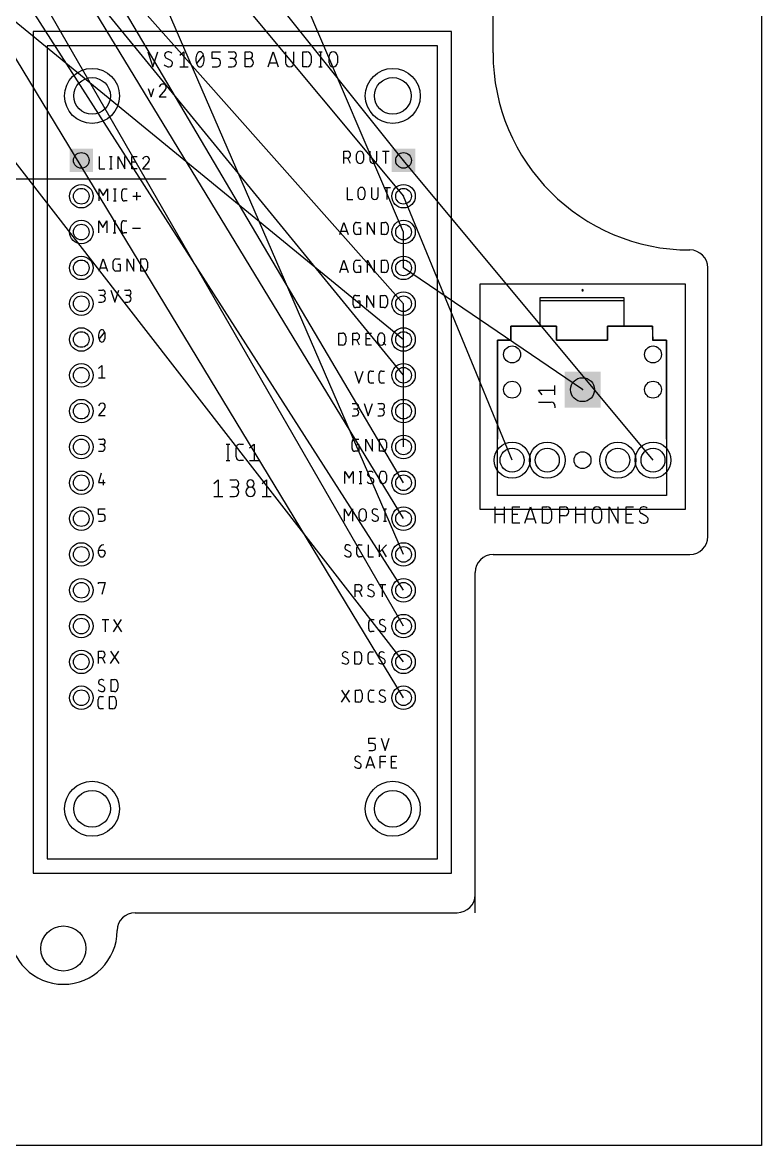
# Model space of a CAD drawing. Extents: x -53 to 76, y -69 to 67.
# Drawn here: x 23.8 to 76.2, y -68.6 to 11 of the extents above; entities that cross this region are included whole.
import ezdxf

# ---------------------------------------------------------------- set-up
doc = ezdxf.new("R2010")
doc.units = 0
for name, color, linetype in [('1', 12, 'CONTINUOUS'), ('105', 193, 'CONTINUOUS'), ('16', 132, 'CONTINUOUS'), ('17', 122, 'CONTINUOUS'), ('19', 53, 'CONTINUOUS'), ('20', 31, 'CONTINUOUS'), ('21', 251, 'CONTINUOUS'), ('23', 53, 'CONTINUOUS'), ('25', 251, 'CONTINUOUS'), ('27', 251, 'CONTINUOUS'), ('44', 251, 'CONTINUOUS'), ('51', 251, 'CONTINUOUS')]:
    doc.layers.add(name, color=color, linetype=linetype)

# ---------------------------------------------------------------- blocks, each defined once
blk = doc.blocks.new('SQUAREP')
blk.add_solid([(-0.5, -0.5), (0.5, -0.5), (-0.5, 0.5), (0.5, 0.5)])
blk = doc.blocks.new('ROUNDP')
blk.add_circle((0, 0), 0.5)

msp = doc.modelspace()

# ---------------------------------------------------------------- linework, layer by layer
at = {"layer": '1'}
for p, q in [((76.2, 67.31), (76.2, -68.58)), ((76.2, -68.58), (-53.34, -68.58))]:
    msp.add_line(p, q, dxfattribs=at)
at = {"layer": '105'}
msp.add_line((0, 0), (33.9556, -0.0431), dxfattribs=at)
at = {"layer": '16'}
for p, q in [((76.2, 67.31), (76.2, -68.58)), ((76.2, -68.58), (-53.34, -68.58))]:
    msp.add_line(p, q, dxfattribs=at)
at = {"layer": '19'}
for p, q in [((50.8, -26.67), (17.78, 49.53)), ((-5.08, 34.29), (50.8, -11.43)), ((50.8, -34.29), (-2.54, 34.29)), ((50.8, -36.83), (7.62, 34.29)), ((50.8, -29.21), (10.16, 34.29)), ((50.8, -31.75), (12.7, 34.29)), ((50.8, -24.13), (15.24, 34.29)), ((50.8, -21.59), (17.78, 34.29)), ((50.8, -13.97), (27.94, 13.97)), ((50.8, -8.89), (30.48, 13.97)), ((38.1, 13.97), (50.8, -1.27)), ((50.8, 1.27), (40.64, 13.97)), ((50.8, -3.81), (43.18, 13.97)), ((68.5, -19.986), (50.8, 1.27)), ((58.5, -19.986), (50.8, -1.27)), ((50.8, -6.35), (50.8, -3.81)), ((63.5, -14.986), (50.8, -6.35)), ((50.8, -19.05), (50.8, -8.89))]:
    msp.add_line(p, q, dxfattribs=at)
at = {"layer": '20'}
for p, q in [((57.15, 8.89), (57.15, 38.1)), ((72.39, -25.4), (72.39, -6.35)), ((57.15, -26.67), (71.12, -26.67)), ((55.88, -50.8), (55.88, -27.94)), ((55.88, -52.07), (55.88, -50.8)), ((31.75, -52.07), (54.61, -52.07))]:
    msp.add_line(p, q, dxfattribs=at)
for centre, radius in [((58.5, -12.486), 0.6), ((68.5, -12.486), 0.6), ((58.5, -14.986), 0.6), ((68.5, -14.986), 0.6), ((63.5, -19.986), 0.6), ((26.67, -54.61), 1.6)]:
    msp.add_circle(centre, radius, dxfattribs=at)
for centre, radius, start, end in [((71.12, 8.89), 13.97, 180, 270), ((71.12, -6.35), 1.27, 0, 90), ((71.12, -25.4), 1.27, 270, 0), ((57.15, -27.94), 1.27, 90, 180), ((54.61, -50.8), 1.27, 270, 0), ((31.75, -53.34), 1.27, 90, 180), ((26.67, -53.34), 3.81, 180, 270), ((26.67, -53.34), 3.81, 270, 0)]:
    msp.add_arc(centre, radius, start, end, dxfattribs=at)
at = {"layer": '21'}
for p, q in [((53.213, 9.398), (25.527, 9.398)), ((25.527, 9.398), (25.527, -48.26)), ((32.658, 8.9678), (33.0136, 7.901)), ((33.0136, 7.901), (33.3692, 8.9678)), ((34.9271, 8.7307), (35.2234, 8.9678)), ((35.2234, 8.9678), (35.2234, 7.901)), ((37.2131, 8.4937), (37.2131, 8.9678)), ((37.2131, 8.9678), (37.8057, 8.9678)), ((38.3561, 8.9678), (38.7117, 8.9678)), ((39.5626, 7.901), (39.5626, 8.9678)), ((39.5626, 8.9678), (39.8589, 8.9678)), ((41.1924, 7.901), (41.548, 8.9678)), ((41.548, 8.9678), (41.9036, 7.901)), ((42.4327, 8.9678), (42.4327, 8.1973)), ((43.0254, 8.1973), (43.0254, 8.9678)), ((43.6519, 7.901), (43.6519, 8.9678)), ((43.6519, 8.9678), (43.9483, 8.9678)), ((44.7822, 8.9678), (45.0193, 8.9678)), ((44.9008, 8.9678), (44.9008, 7.901)), ((53.213, -48.26), (53.213, 9.398)), ((34.2963, 8.3455), (33.9703, 8.5233)), ((36.1293, 8.1381), (36.6035, 8.7307)), ((37.5687, 8.4937), (37.2131, 8.4937)), ((37.8057, 8.1381), (37.8057, 8.2566)), ((38.7117, 8.4937), (38.4746, 8.4937)), ((39.5626, 8.4937), (39.8589, 8.4937)), ((41.8147, 8.1677), (41.2813, 8.1677)), ((44.2446, 8.6715), (44.2446, 8.1973)), ((45.5188, 8.1973), (45.5188, 8.6715)), ((46.1115, 8.6715), (46.1115, 8.1973)), ((34.9271, 7.901), (35.5197, 7.901)), ((37.2131, 7.901), (37.5687, 7.901)), ((38.3561, 7.901), (38.6524, 7.901)), ((39.8589, 7.901), (39.5626, 7.901)), ((43.9483, 7.901), (43.6519, 7.901)), ((44.7822, 7.901), (45.0193, 7.901)), ((32.6898, 6.3754), (32.893, 5.7658)), ((32.893, 5.7658), (33.0962, 6.3754)), ((33.8938, 6.2738), (33.462, 5.7658)), ((33.462, 5.7658), (33.97, 5.7658)), ((46.5663, 1.0522), (46.5663, 1.9158)), ((46.5663, 1.9158), (46.8062, 1.9158)), ((47.4722, 1.2921), (47.4722, 1.6759)), ((47.952, 1.6759), (47.952, 1.2921)), ((48.4171, 1.9158), (48.4171, 1.2921)), ((48.8969, 1.2921), (48.8969, 1.9158)), ((49.301, 1.9158), (49.7808, 1.9158)), ((49.5409, 1.0522), (49.5409, 1.9158)), ((29.2132, 1.5418), (29.2132, 0.6782)), ((29.9337, 1.5418), (30.1256, 1.5418)), ((30.0296, 1.5418), (30.0296, 0.6782)), ((30.5517, 0.6782), (30.5517, 1.5418)), ((30.5517, 1.5418), (31.0315, 0.6782)), ((31.0315, 0.6782), (31.0315, 1.5418)), ((31.5297, 0.6782), (31.5297, 1.5418)), ((31.5297, 1.5418), (31.9135, 1.5418)), ((31.5297, 1.158), (31.8175, 1.158)), ((32.6969, 1.158), (32.2891, 0.6782)), ((46.8062, 1.436), (46.5663, 1.436)), ((47.0461, 1.0522), (46.8542, 1.436)), ((29.2132, 0.6782), (29.597, 0.6782)), ((29.9337, 0.6782), (30.1256, 0.6782)), ((31.9135, 0.6782), (31.5297, 0.6782)), ((32.2891, 0.6782), (32.7688, 0.6782)), ((29.2132, -1.6078), (29.2132, -0.7442)), ((29.2132, -0.7442), (29.5011, -1.224)), ((29.5011, -1.224), (29.7889, -0.7442)), ((29.7889, -0.7442), (29.7889, -1.6078)), ((30.2281, -0.7442), (30.42, -0.7442)), ((30.324, -0.7442), (30.324, -1.6078)), ((31.0037, -0.7442), (31.1957, -0.7442)), ((46.8128, -0.6442), (46.8128, -1.5078)), ((48.5171, -0.6442), (48.5171, -1.2679)), ((48.9969, -1.2679), (48.9969, -0.6442)), ((49.401, -0.6442), (49.8808, -0.6442)), ((49.6409, -1.5078), (49.6409, -0.6442)), ((30.8118, -1.4159), (30.8118, -0.9361)), ((31.5906, -1.272), (32.1664, -1.272)), ((31.8785, -1.5598), (31.8785, -0.9841)), ((46.8128, -1.5078), (47.1967, -1.5078)), ((47.5722, -1.2679), (47.5722, -0.8841)), ((48.052, -0.8841), (48.052, -1.2679)), ((30.2281, -1.6078), (30.42, -1.6078)), ((31.1957, -1.6078), (31.0037, -1.6078)), ((29.1862, -3.8748), (29.1862, -3.0112)), ((29.1862, -3.0112), (29.4741, -3.491)), ((29.4741, -3.491), (29.7619, -3.0112)), ((29.7619, -3.0112), (29.7619, -3.8748)), ((30.2011, -3.0112), (30.393, -3.0112)), ((30.297, -3.0112), (30.297, -3.8748)), ((30.9767, -3.0112), (31.1687, -3.0112)), ((46.2845, -3.9878), (46.5723, -3.1242)), ((46.5723, -3.1242), (46.8602, -3.9878)), ((47.4692, -3.1242), (47.7571, -3.1242)), ((48.2527, -3.9878), (48.2527, -3.1242)), ((48.2527, -3.1242), (48.7324, -3.9878)), ((48.7324, -3.9878), (48.7324, -3.1242)), ((49.228, -3.9878), (49.228, -3.1242)), ((49.228, -3.1242), (49.4679, -3.1242)), ((30.2011, -3.8748), (30.393, -3.8748)), ((30.7848, -3.6829), (30.7848, -3.2031)), ((31.1687, -3.8748), (30.9767, -3.8748)), ((31.5636, -3.539), (32.1394, -3.539)), ((46.7882, -3.7719), (46.3564, -3.7719)), ((47.2773, -3.7959), (47.2773, -3.3161)), ((47.6132, -3.508), (47.7571, -3.508)), ((47.7571, -3.508), (47.7571, -3.9878)), ((49.7078, -3.3641), (49.7078, -3.7479)), ((47.7571, -3.9878), (47.4692, -3.9878)), ((49.4679, -3.9878), (49.228, -3.9878)), ((29.2132, -6.5798), (29.5011, -5.7162)), ((29.717, -6.3639), (29.2852, -6.3639)), ((29.5011, -5.7162), (29.7889, -6.5798)), ((30.2061, -6.3879), (30.2061, -5.9081)), ((30.398, -5.7162), (30.6858, -5.7162)), ((30.5419, -6.1), (30.6858, -6.1)), ((30.6858, -6.1), (30.6858, -6.5798)), ((31.1814, -6.5798), (31.1814, -5.7162)), ((31.1814, -5.7162), (31.6612, -6.5798)), ((31.6612, -6.5798), (31.6612, -5.7162)), ((32.1568, -6.5798), (32.1568, -5.7162)), ((32.1568, -5.7162), (32.3967, -5.7162)), ((32.6365, -5.9561), (32.6365, -6.3399)), ((46.2845, -6.6802), (46.5723, -5.8166)), ((46.5723, -5.8166), (46.8602, -6.6802)), ((47.2773, -6.4883), (47.2773, -6.0085)), ((47.4692, -5.8166), (47.7571, -5.8166)), ((47.6132, -6.2004), (47.7571, -6.2004)), ((47.7571, -6.2004), (47.7571, -6.6802)), ((48.2527, -6.6802), (48.2527, -5.8166)), ((48.2527, -5.8166), (48.7324, -6.6802)), ((48.7324, -6.6802), (48.7324, -5.8166)), ((49.228, -6.6802), (49.228, -5.8166)), ((49.228, -5.8166), (49.4679, -5.8166)), ((49.7078, -6.0565), (49.7078, -6.4403)), ((30.6858, -6.5798), (30.398, -6.5798)), ((32.3967, -6.5798), (32.1568, -6.5798)), ((46.7882, -6.4643), (46.3564, -6.4643)), ((47.7571, -6.6802), (47.4692, -6.6802)), ((49.4679, -6.6802), (49.228, -6.6802)), ((29.1659, -7.9221), (29.4538, -7.9221)), ((30.0324, -7.9221), (30.3202, -8.7857)), ((30.3202, -8.7857), (30.6081, -7.9221)), ((30.9947, -7.9221), (31.2826, -7.9221)), ((63.5, -7.886), (63.5, -7.886)), ((29.4538, -8.3059), (29.2619, -8.3059)), ((31.2826, -8.3059), (31.0907, -8.3059)), ((47.2265, -8.9775), (47.2265, -8.4977)), ((47.4184, -8.3058), (47.7063, -8.3058)), ((47.5624, -8.6896), (47.7063, -8.6896)), ((47.7063, -8.6896), (47.7063, -9.1694)), ((48.2019, -9.1694), (48.2019, -8.3058)), ((48.2019, -8.3058), (48.6816, -9.1694)), ((48.6816, -9.1694), (48.6816, -8.3058)), ((49.1772, -9.1694), (49.1772, -8.3058)), ((49.1772, -8.3058), (49.4171, -8.3058)), ((49.657, -8.5457), (49.657, -8.9295)), ((63.5, -7.986), (63.5, -7.986)), ((29.1659, -8.7857), (29.4058, -8.7857)), ((30.9947, -8.7857), (31.2346, -8.7857)), ((47.7063, -9.1694), (47.4184, -9.1694)), ((49.4171, -9.1694), (49.1772, -9.1694)), ((29.2072, -11.4159), (29.591, -10.9361)), ((46.2207, -11.8364), (46.2207, -10.9728)), ((46.2207, -10.9728), (46.4606, -10.9728)), ((47.2046, -11.8364), (47.2046, -10.9728)), ((47.2046, -10.9728), (47.4444, -10.9728)), ((48.1436, -11.8364), (48.1436, -10.9728)), ((48.1436, -10.9728), (48.5274, -10.9728)), ((61.66, -10.486), (58.42, -10.486)), ((58.42, -10.486), (58.42, -11.486)), ((61.66, -11.486), (61.66, -10.486)), ((68.46, -10.486), (65.26, -10.486)), ((65.26, -10.486), (65.26, -11.486)), ((68.5, -11.486), (68.46, -10.486)), ((46.4606, -11.8364), (46.2207, -11.8364)), ((46.7005, -11.2127), (46.7005, -11.5965)), ((47.4444, -11.4526), (47.2046, -11.4526)), ((47.6843, -11.8364), (47.4924, -11.4526)), ((48.1436, -11.3566), (48.4314, -11.3566)), ((48.5274, -11.8364), (48.1436, -11.8364)), ((48.9797, -11.5965), (48.9797, -11.2127)), ((49.3635, -11.6445), (49.5554, -11.8364)), ((49.4594, -11.2127), (49.4594, -11.5965)), ((58.42, -11.486), (57.46, -11.486)), ((57.46, -11.486), (57.46, -18.486)), ((65.26, -11.486), (61.66, -11.486)), ((69.46, -11.486), (68.5, -11.486)), ((69.46, -18.486), (69.46, -11.486)), ((29.1592, -13.4761), (29.3991, -13.2842)), ((29.3991, -13.2842), (29.3991, -14.1478)), ((29.1592, -14.1478), (29.639, -14.1478)), ((47.3494, -13.6652), (47.6373, -14.5288)), ((47.6373, -14.5288), (47.9252, -13.6652)), ((48.308, -14.3369), (48.308, -13.8571)), ((48.4999, -13.6652), (48.6918, -13.6652)), ((49.07, -14.3369), (49.07, -13.8571)), ((49.2619, -13.6652), (49.4538, -13.6652)), ((48.6918, -14.5288), (48.4999, -14.5288)), ((49.4538, -14.5288), (49.2619, -14.5288)), ((29.567, -16.335), (29.1592, -16.8148)), ((47.1452, -15.9766), (47.4331, -15.9766)), ((47.4331, -16.3604), (47.2412, -16.3604)), ((48.0117, -15.9766), (48.2995, -16.8402)), ((48.2995, -16.8402), (48.5874, -15.9766)), ((48.974, -15.9766), (49.2619, -15.9766)), ((49.2619, -16.3604), (49.07, -16.3604)), ((29.1592, -16.8148), (29.639, -16.8148)), ((47.1452, -16.8402), (47.3851, -16.8402)), ((48.974, -16.8402), (49.2139, -16.8402)), ((29.1592, -18.4912), (29.4471, -18.4912)), ((29.4471, -18.875), (29.2552, -18.875)), ((47.1503, -19.1629), (47.1503, -18.6831)), ((47.3422, -18.4912), (47.6301, -18.4912)), ((47.4862, -18.875), (47.6301, -18.875)), ((47.6301, -18.875), (47.6301, -19.3548)), ((48.1257, -19.3548), (48.1257, -18.4912)), ((48.1257, -18.4912), (48.6054, -19.3548)), ((48.6054, -19.3548), (48.6054, -18.4912)), ((49.101, -19.3548), (49.101, -18.4912)), ((49.101, -18.4912), (49.3409, -18.4912)), ((49.5808, -18.7311), (49.5808, -19.1149)), ((29.1592, -19.3548), (29.3991, -19.3548)), ((47.6301, -19.3548), (47.3422, -19.3548)), ((49.3409, -19.3548), (49.101, -19.3548)), ((29.3511, -20.9042), (29.1592, -21.5759)), ((29.495, -21.384), (29.495, -21.7678)), ((46.6451, -21.6408), (46.6451, -20.7772)), ((46.6451, -20.7772), (46.933, -21.257)), ((46.933, -21.257), (47.2209, -20.7772)), ((47.2209, -20.7772), (47.2209, -21.6408)), ((47.66, -20.7772), (47.8519, -20.7772)), ((47.756, -20.7772), (47.756, -21.6408)), ((48.6009, -21.281), (48.3371, -21.137)), ((49.101, -21.4009), (49.101, -21.0171)), ((49.5808, -21.0171), (49.5808, -21.4009)), ((57.46, -22.486), (57.46, -21.486)), ((69.46, -21.486), (69.46, -22.486)), ((29.1592, -21.5759), (29.639, -21.5759)), ((47.66, -21.6408), (47.8519, -21.6408)), ((69.46, -22.486), (57.46, -22.486)), ((29.1592, -23.828), (29.1592, -23.4442)), ((29.1592, -23.4442), (29.639, -23.4442)), ((29.4471, -23.828), (29.1592, -23.828)), ((46.6062, -24.3078), (46.6062, -23.4442)), ((46.6062, -23.4442), (46.8941, -23.924)), ((46.8941, -23.924), (47.1819, -23.4442)), ((47.1819, -23.4442), (47.1819, -24.3078)), ((47.66, -24.0679), (47.66, -23.6841)), ((48.1398, -23.6841), (48.1398, -24.0679)), ((48.9277, -23.948), (48.6639, -23.804)), ((49.3889, -23.4442), (49.5808, -23.4442)), ((49.4848, -23.4442), (49.4848, -24.3078)), ((29.1592, -24.3078), (29.4471, -24.3078)), ((29.639, -24.1159), (29.639, -24.0199)), ((49.3889, -24.3078), (49.5808, -24.3078)), ((47.4928, -26.6559), (47.4928, -26.1761)), ((47.6847, -25.9842), (47.8766, -25.9842)), ((48.2917, -25.9842), (48.2917, -26.8478)), ((49.101, -26.8478), (49.101, -25.9842)), ((49.5808, -25.9842), (49.101, -26.512)), ((29.1592, -26.368), (29.4471, -26.368)), ((29.1592, -26.6079), (29.1592, -26.368)), ((29.639, -26.5599), (29.639, -26.6079)), ((46.9965, -26.488), (46.7326, -26.344)), ((47.8766, -26.8478), (47.6847, -26.8478)), ((48.2917, -26.8478), (48.6755, -26.8478)), ((49.5808, -26.8478), (49.2929, -26.32)), ((29.1592, -28.7472), (29.1592, -28.6512)), ((29.1592, -28.6512), (29.639, -28.6512)), ((29.639, -28.6512), (29.3991, -29.5148)), ((47.3772, -29.6672), (47.3772, -28.8036)), ((47.3772, -28.8036), (47.6171, -28.8036)), ((47.6171, -29.2834), (47.3772, -29.2834)), ((47.857, -29.6672), (47.6651, -29.2834)), ((48.6365, -29.3074), (48.3726, -29.1634)), ((49.0756, -28.8036), (49.5554, -28.8036)), ((49.3155, -29.6672), (49.3155, -28.8036)), ((29.4132, -31.2928), (29.893, -31.2928)), ((29.6531, -32.1564), (29.6531, -31.2928)), ((30.2187, -32.1564), (30.7944, -31.2928)), ((30.2187, -31.2928), (30.7944, -32.1564)), ((48.3313, -31.9529), (48.3313, -31.4731)), ((48.5232, -31.2812), (48.7151, -31.2812)), ((49.4504, -31.785), (49.1866, -31.641)), ((48.7151, -32.1448), (48.5232, -32.1448)), ((29.1592, -34.3916), (29.1592, -33.528)), ((29.1592, -33.528), (29.3991, -33.528)), ((29.3991, -34.0078), (29.1592, -34.0078)), ((29.639, -34.3916), (29.4471, -34.0078)), ((30.0172, -34.3916), (30.5929, -33.528)), ((30.0172, -33.528), (30.5929, -34.3916)), ((46.8141, -34.083), (46.5502, -33.939)), ((47.3446, -34.4428), (47.3446, -33.5792)), ((47.3446, -33.5792), (47.5845, -33.5792)), ((47.8244, -33.8191), (47.8244, -34.2029)), ((48.2857, -34.2509), (48.2857, -33.7711)), ((48.4776, -33.5792), (48.6695, -33.5792)), ((49.4048, -34.083), (49.141, -33.939)), ((47.5845, -34.4428), (47.3446, -34.4428)), ((48.6695, -34.4428), (48.4776, -34.4428)), ((30.0482, -36.3982), (30.0482, -35.5346)), ((30.0482, -35.5346), (30.2881, -35.5346)), ((30.528, -35.7745), (30.528, -36.1583)), ((29.5176, -36.0384), (29.2537, -35.8944)), ((30.2881, -36.3982), (30.0482, -36.3982)), ((46.3878, -37.1448), (46.9635, -36.2812)), ((46.3878, -36.2812), (46.9635, -37.1448)), ((47.3806, -37.1448), (47.3806, -36.2812)), ((47.3806, -36.2812), (47.6205, -36.2812)), ((47.8604, -36.5211), (47.8604, -36.9049)), ((48.3217, -36.9529), (48.3217, -36.4731)), ((48.5136, -36.2812), (48.7055, -36.2812)), ((29.1338, -37.4255), (29.1338, -36.9457)), ((29.3257, -36.7538), (29.5176, -36.7538)), ((29.9301, -37.6174), (29.9301, -36.7538)), ((29.9301, -36.7538), (30.17, -36.7538)), ((30.4099, -36.9937), (30.4099, -37.3775)), ((47.6205, -37.1448), (47.3806, -37.1448)), ((48.7055, -37.1448), (48.5136, -37.1448)), ((49.4408, -36.785), (49.177, -36.641)), ((29.5176, -37.6174), (29.3257, -37.6174)), ((30.17, -37.6174), (29.9301, -37.6174)), ((48.3362, -40.084), (48.3362, -39.7002)), ((48.3362, -39.7002), (48.816, -39.7002)), ((49.2026, -39.7002), (49.4905, -40.5638)), ((49.4905, -40.5638), (49.7784, -39.7002)), ((48.6241, -40.084), (48.3362, -40.084)), ((48.3362, -40.5638), (48.6241, -40.5638)), ((48.816, -40.3719), (48.816, -40.2759)), ((47.704, -41.474), (47.4401, -41.33)), ((48.1561, -41.8338), (48.444, -40.9702)), ((48.444, -40.9702), (48.7319, -41.8338)), ((49.1516, -41.8338), (49.1516, -40.9702)), ((49.1516, -40.9702), (49.5354, -40.9702)), ((49.1516, -41.354), (49.5354, -41.354)), ((49.9441, -41.8338), (49.9441, -40.9702)), ((49.9441, -40.9702), (50.3279, -40.9702)), ((49.9441, -41.354), (50.2319, -41.354)), ((48.6599, -41.6179), (48.2281, -41.6179)), ((50.3279, -41.8338), (49.9441, -41.8338)), ((25.527, -48.26), (53.213, -48.26))]:
    msp.add_line(p, q, dxfattribs=at)
for centre, radius, start, end in [((34.0889, 8.7307), 0.2371, 90, 180), ((34.0889, 8.5233), 0.4445, 53.1301, 90), ((36.9492, 8.4344), 0.8791, 154.0106, 180), ((36.3664, 8.7485), 0.2193, 89.9998, 161.0768), ((36.3664, 8.7485), 0.2193, 18.9234, 89.9999), ((35.7836, 8.4344), 0.8791, 360, 25.9894), ((38.7117, 8.7307), 0.2371, 270, 90), ((39.8589, 8.7307), 0.2371, 270, 90), ((43.9483, 8.6715), 0.2963, 0, 90), ((45.8152, 8.6715), 0.2963, 0, 180), ((34.1778, 8.4018), 0.5008, 224.7597, 270.0008), ((34.0926, 8.7307), 0.2408, 180, 239.4907), ((34.1778, 8.1381), 0.2371, 270.0008, 0), ((34.1741, 8.1381), 0.2408, 0, 59.4899), ((36.9492, 8.4344), 0.8791, 180.0001, 205.9891), ((36.3664, 8.1203), 0.2193, 198.9237, 270), ((36.3664, 8.1203), 0.2193, 269.9999, 341.0756), ((35.7836, 8.4344), 0.8791, 334.0109, 359.9999), ((37.5687, 8.2566), 0.2371, 0, 90), ((37.5687, 8.1381), 0.2371, 270, 0.0008), ((38.6524, 8.1973), 0.2963, 270, 90), ((39.8589, 8.1973), 0.2963, 270, 90), ((42.7291, 8.1973), 0.2963, 180, 0), ((43.9483, 8.1973), 0.2963, 270, 0), ((45.8152, 8.1973), 0.2963, 180, 0), ((33.7414, 6.3865), 0.2937, 90, 162.0547), ((33.7414, 6.4516), 0.2286, 0, 90), ((33.7244, 6.4516), 0.2455, 313.6029, 359.9999), ((46.8062, 1.6759), 0.2399, 270, 90), ((47.7121, 1.6759), 0.2399, 0, 180), ((32.5529, 1.2644), 0.2774, 89.9999, 162.0559), ((32.5529, 1.3259), 0.2159, 0, 90), ((32.5369, 1.3259), 0.2319, 313.6043, 359.9998), ((47.7121, 1.2921), 0.2399, 180, 0), ((48.657, 1.2921), 0.2399, 180, 0), ((31.0037, -0.9361), 0.1919, 90.0009, 180), ((47.8121, -0.8841), 0.2399, 0, 180), ((31.0037, -1.4159), 0.1919, 180.0009, 270), ((47.8121, -1.2679), 0.2399, 180, 0), ((48.757, -1.2679), 0.2399, 180, 0), ((30.9767, -3.2031), 0.1919, 90.0009, 180), ((47.4692, -3.3161), 0.1919, 90.0009, 180), ((49.4679, -3.3641), 0.2399, 359.9993, 90), ((30.9767, -3.6829), 0.1919, 180.0009, 270), ((47.4692, -3.7959), 0.1919, 180.0009, 270), ((49.4679, -3.7479), 0.2399, 270, 0), ((30.398, -5.9081), 0.1919, 90.0009, 180), ((32.3967, -5.9561), 0.2399, 359.9993, 90), ((32.3967, -6.3399), 0.2399, 270, 0), ((47.4692, -6.0085), 0.1919, 90.0009, 180), ((49.4679, -6.0565), 0.2399, 359.9993, 90), ((30.398, -6.3879), 0.1919, 180.0009, 270), ((47.4692, -6.4883), 0.1919, 180.0009, 270), ((49.4679, -6.4403), 0.2399, 270, 0), ((29.4538, -8.114), 0.1919, 270, 90), ((31.2826, -8.114), 0.1919, 270, 90), ((63.5, -7.936), 0.05, 90, 270), ((63.5, -7.936), 0.05, 270, 90), ((29.4058, -8.5458), 0.2399, 270, 90), ((31.2346, -8.5458), 0.2399, 270, 90), ((47.4184, -8.4977), 0.1919, 90.0009, 180), ((49.4171, -8.5457), 0.2399, 359.9993, 90), ((47.4184, -8.9775), 0.1919, 180.0009, 270), ((49.4171, -8.9295), 0.2399, 270, 0), ((29.8709, -11.176), 0.7117, 154.011, 179.9999), ((29.3991, -10.9217), 0.1775, 89.9999, 161.0766), ((29.3991, -10.9217), 0.1775, 18.9224, 90), ((28.9273, -11.176), 0.7117, 0.0002, 25.9889), ((46.4606, -11.2127), 0.2399, 359.9993, 90), ((47.4444, -11.2127), 0.2399, 270, 90), ((49.2196, -11.2127), 0.2399, 0, 180), ((29.8709, -11.176), 0.7117, 180, 205.9888), ((29.3991, -11.4303), 0.1775, 198.925, 269.9998), ((29.3991, -11.4303), 0.1775, 269.9997, 341.0755), ((28.9273, -11.176), 0.7117, 334.0112, 360), ((46.4606, -11.5965), 0.2399, 270, 0), ((49.2196, -11.5965), 0.2399, 180, 0), ((48.4999, -13.8571), 0.1919, 90.0009, 180), ((49.2619, -13.8571), 0.1919, 90.0009, 180), ((48.4999, -14.3369), 0.1919, 180.0009, 270), ((49.2619, -14.3369), 0.1919, 180.0009, 270), ((29.4231, -16.2286), 0.2774, 89.9999, 162.0559), ((29.4231, -16.1671), 0.2159, 0, 90), ((29.4071, -16.1671), 0.2319, 313.6043, 359.9998), ((47.3851, -16.6003), 0.2399, 270, 90), ((47.4331, -16.1685), 0.1919, 270, 90), ((49.2139, -16.6003), 0.2399, 270, 90), ((49.2619, -16.1685), 0.1919, 270, 90), ((29.3991, -19.1149), 0.2399, 270, 90), ((29.4471, -18.6831), 0.1919, 270, 90), ((47.3422, -18.6831), 0.1919, 90.0009, 180), ((49.3409, -18.7311), 0.2399, 359.9993, 90), ((47.3422, -19.1629), 0.1919, 180.0009, 270), ((49.3409, -19.1149), 0.2399, 270, 0), ((48.433, -20.9691), 0.1919, 90, 180), ((48.436, -20.9691), 0.1949, 179.9997, 239.4905), ((48.433, -21.137), 0.3598, 53.1291, 90), ((48.505, -21.4489), 0.1919, 270, 0), ((48.502, -21.4489), 0.1949, 0, 59.4876), ((49.3409, -21.0171), 0.2399, 0, 180), ((49.3409, -21.4009), 0.2399, 180, 0), ((48.505, -21.2354), 0.4054, 224.7606, 269.9998), ((29.4471, -24.0199), 0.1919, 0, 89.9991), ((47.8999, -23.6841), 0.2399, 0, 180), ((48.7598, -23.6361), 0.1919, 90, 180), ((48.7628, -23.6361), 0.1949, 179.9997, 239.4905), ((48.7598, -23.804), 0.3598, 53.1291, 90), ((29.4471, -24.1159), 0.1919, 270, 0), ((47.8999, -24.0679), 0.2399, 180, 0), ((48.8318, -23.9024), 0.4054, 224.7606, 269.9998), ((48.8318, -24.1159), 0.1919, 270, 0), ((48.8288, -24.1159), 0.1949, 0, 59.4876), ((29.543, -26.368), 0.3838, 90.0005, 180), ((46.8286, -26.1761), 0.1919, 90, 180), ((46.8316, -26.1761), 0.1949, 179.9997, 239.4905), ((46.8286, -26.344), 0.3598, 53.1291, 90), ((47.6847, -26.1761), 0.1919, 90.0009, 180), ((29.3991, -26.6079), 0.2399, 180, 0), ((29.4471, -26.5599), 0.1919, 359.9991, 90), ((46.9006, -26.4424), 0.4054, 224.7606, 269.9998), ((46.9006, -26.6559), 0.1919, 270, 0), ((46.8975, -26.6559), 0.1949, 0, 59.4876), ((47.6847, -26.6559), 0.1919, 180.0009, 270), ((47.6171, -29.0435), 0.2399, 270, 90), ((48.4686, -28.9955), 0.1919, 90, 180), ((48.4716, -28.9955), 0.1949, 179.9997, 239.4905), ((48.4686, -29.1634), 0.3598, 53.1291, 90), ((48.5375, -29.4753), 0.1949, 0, 59.4876), ((48.5405, -29.2618), 0.4054, 224.7606, 269.9998), ((48.5405, -29.4753), 0.1919, 270, 0), ((48.5232, -31.4731), 0.1919, 90.0009, 180), ((49.2825, -31.4731), 0.1919, 90, 180), ((49.2855, -31.4731), 0.1949, 179.9997, 239.4905), ((49.2825, -31.641), 0.3598, 53.1291, 90), ((49.3515, -31.9529), 0.1949, 0, 59.4876), ((48.5232, -31.9529), 0.1919, 180.0009, 270), ((49.3545, -31.7394), 0.4054, 224.7606, 269.9998), ((49.3545, -31.9529), 0.1919, 270, 0), ((29.3991, -33.7679), 0.2399, 270, 90), ((46.6461, -33.7711), 0.1919, 90, 180), ((46.6491, -33.7711), 0.1949, 179.9997, 239.4905), ((46.6461, -33.939), 0.3598, 53.1291, 90), ((46.7151, -34.2509), 0.1949, 0, 59.4876), ((47.5845, -33.8191), 0.2399, 359.9993, 90), ((47.5845, -34.2029), 0.2399, 270, 0), ((48.4776, -33.7711), 0.1919, 90.0009, 180), ((49.2369, -33.7711), 0.1919, 90, 180), ((49.2399, -33.7711), 0.1949, 179.9997, 239.4905), ((49.2369, -33.939), 0.3598, 53.1291, 90), ((49.3059, -34.2509), 0.1949, 0, 59.4876), ((46.7181, -34.0374), 0.4054, 224.7606, 269.9998), ((46.7181, -34.2509), 0.1919, 270, 0), ((48.4776, -34.2509), 0.1919, 180.0009, 270), ((49.3089, -34.0374), 0.4054, 224.7606, 269.9998), ((49.3089, -34.2509), 0.1919, 270, 0), ((29.3497, -35.7265), 0.1919, 90, 180), ((29.3527, -35.7265), 0.1949, 179.9997, 239.4905), ((29.3497, -35.8944), 0.3598, 53.1291, 90), ((30.2881, -35.7745), 0.2399, 359.9993, 90), ((29.4217, -35.9928), 0.4054, 224.7606, 269.9998), ((29.4217, -36.2063), 0.1919, 270, 0), ((29.4187, -36.2063), 0.1949, 0, 59.4876), ((30.2881, -36.1583), 0.2399, 270, 0), ((47.6205, -36.5211), 0.2399, 359.9993, 90), ((48.5136, -36.4731), 0.1919, 90.0009, 180), ((49.2729, -36.4731), 0.1919, 90, 180), ((49.2759, -36.4731), 0.1949, 179.9997, 239.4905), ((49.2729, -36.641), 0.3598, 53.1291, 90), ((29.3257, -36.9457), 0.1919, 90.0009, 180), ((29.3257, -37.4255), 0.1919, 180.0009, 270), ((30.17, -36.9937), 0.2399, 359.9993, 90), ((30.17, -37.3775), 0.2399, 270, 0), ((47.6205, -36.9049), 0.2399, 270, 0), ((48.5136, -36.9529), 0.1919, 180.0009, 270), ((49.3449, -36.7394), 0.4054, 224.7606, 269.9998), ((49.3449, -36.9529), 0.1919, 270, 0), ((49.3419, -36.9529), 0.1949, 0, 59.4876), ((48.6241, -40.2759), 0.1919, 0, 89.9991), ((48.6241, -40.3719), 0.1919, 270, 0), ((47.5361, -41.1621), 0.1919, 90, 180), ((47.5391, -41.1621), 0.1949, 179.9997, 239.4905), ((47.5361, -41.33), 0.3598, 53.1291, 90), ((47.6081, -41.4284), 0.4054, 224.7606, 269.9998), ((47.6081, -41.6419), 0.1919, 270, 0), ((47.6051, -41.6419), 0.1949, 0, 59.4876)]:
    msp.add_arc(centre, radius, start, end, dxfattribs=at)
at = {"layer": '23'}
for p in [(50.8, 1.27), (63.5, -14.986)]:
    msp.add_point(p, dxfattribs=at)
at = {"layer": '25'}
for p, q in [((60.6354, -15.3522), (60.3758, -15.0276)), ((60.3758, -15.0276), (61.5442, -15.0276)), ((61.5442, -15.3522), (61.5442, -14.703)), ((60.3758, -15.8795), (61.2846, -15.8795)), ((61.5442, -16.1391), (61.5442, -16.269)), ((38.2094, -18.8468), (38.469, -18.8468)), ((38.3392, -18.8468), (38.3392, -20.0152)), ((38.9257, -19.7556), (38.9257, -19.1064)), ((39.1854, -18.8468), (39.445, -18.8468)), ((39.8815, -19.1064), (40.2061, -18.8468)), ((40.2061, -18.8468), (40.2061, -20.0152)), ((38.2094, -20.0152), (38.469, -20.0152)), ((39.445, -20.0152), (39.1854, -20.0152)), ((39.8815, -20.0152), (40.5306, -20.0152))]:
    msp.add_line(p, q, dxfattribs=at)
for centre, start, end in [((61.2846, -16.1391), 0, 90), ((39.1854, -19.1064), 90.0014, 180), ((39.1854, -19.7556), 180, 270)]:
    msp.add_arc(centre, 0.2596, start, end, dxfattribs=at)
at = {"layer": '27'}
for p, q in [((37.331, -21.6464), (37.6555, -21.3868)), ((37.6555, -21.3868), (37.6555, -22.5552)), ((38.4739, -21.3868), (38.8634, -21.3868)), ((40.7599, -21.6464), (41.0845, -21.3868)), ((41.0845, -21.3868), (41.0845, -22.5552)), ((38.8634, -21.9061), (38.6038, -21.9061)), ((37.331, -22.5552), (37.9801, -22.5552)), ((38.4739, -22.5552), (38.7985, -22.5552)), ((40.7599, -22.5552), (41.4091, -22.5552)), ((57.3001, -24.4602), (57.3001, -23.2918)), ((57.3001, -23.8111), (57.9492, -23.8111)), ((57.9492, -23.2918), (57.9492, -24.4602)), ((58.5215, -24.4602), (58.5215, -23.2918)), ((58.5215, -23.2918), (59.0408, -23.2918)), ((58.5215, -23.8111), (58.911, -23.8111)), ((59.4068, -24.4602), (59.7963, -23.2918)), ((59.7963, -23.2918), (60.1858, -24.4602)), ((60.6529, -24.4602), (60.6529, -23.2918)), ((60.6529, -23.2918), (60.9774, -23.2918)), ((61.302, -23.6164), (61.302, -24.1356)), ((61.889, -24.4602), (61.889, -23.2918)), ((61.889, -23.2918), (62.2135, -23.2918)), ((63.015, -24.4602), (63.015, -23.2918)), ((63.015, -23.8111), (63.6642, -23.8111)), ((63.6642, -23.2918), (63.6642, -24.4602)), ((64.1961, -24.1356), (64.1961, -23.6164)), ((64.8453, -23.6164), (64.8453, -24.1356)), ((65.3772, -24.4602), (65.3772, -23.2918)), ((65.3772, -23.2918), (66.0264, -24.4602)), ((66.0264, -24.4602), (66.0264, -23.2918)), ((66.5987, -24.4602), (66.5987, -23.2918)), ((66.5987, -23.2918), (67.118, -23.2918)), ((66.5987, -23.8111), (66.9882, -23.8111)), ((68.0301, -23.9734), (67.6731, -23.7786)), ((59.0408, -24.4602), (58.5215, -24.4602)), ((60.0884, -24.1681), (59.5042, -24.1681)), ((60.9774, -24.4602), (60.6529, -24.4602)), ((62.2135, -23.9409), (61.889, -23.9409)), ((67.118, -24.4602), (66.5987, -24.4602))]:
    msp.add_line(p, q, dxfattribs=at)
for centre, radius, start, end in [((38.8634, -21.6464), 0.2596, 270, 90), ((39.9415, -21.6464), 0.2596, 0, 180), ((38.7985, -22.2306), 0.3246, 270, 90), ((39.9415, -22.2306), 0.3246, 0, 180), ((39.9415, -22.2306), 0.3246, 180, 0), ((39.9415, -21.6464), 0.2596, 180, 0), ((60.9774, -23.6164), 0.3246, 0, 90), ((62.2135, -23.6164), 0.3246, 270, 90), ((64.5207, -23.6164), 0.3246, 0, 180), ((67.8029, -23.5514), 0.2596, 90, 180), ((67.807, -23.5514), 0.2637, 179.9998, 239.4902), ((67.8029, -23.7786), 0.4868, 53.1294, 90), ((60.9774, -24.1356), 0.3246, 269.9994, 0), ((64.5207, -24.1356), 0.3246, 180, 0), ((67.9003, -23.9117), 0.5485, 224.761, 269.9999), ((67.9003, -24.2006), 0.2596, 270, 0), ((67.8962, -24.2006), 0.2637, 0.0001, 59.4899)]:
    msp.add_arc(centre, radius, start, end, dxfattribs=at)
at = {"layer": '44'}
for centre, radius in [((28.702, 5.842), 1.3), ((50.038, 5.842), 1.3), ((27.94, 1.27), 0.555), ((50.8, 1.27), 0.555), ((27.94, -1.27), 0.555), ((50.8, -1.27), 0.555), ((27.94, -3.81), 0.555), ((50.8, -3.81), 0.555), ((27.94, -6.35), 0.555), ((50.8, -6.35), 0.555), ((27.94, -8.89), 0.555), ((50.8, -8.89), 0.555), ((27.94, -11.43), 0.555), ((50.8, -11.43), 0.555), ((27.94, -13.97), 0.555), ((50.8, -13.97), 0.555), ((63.5, -14.986), 0.85), ((27.94, -16.51), 0.555), ((50.8, -16.51), 0.555), ((27.94, -19.05), 0.555), ((50.8, -19.05), 0.555), ((58.5, -19.986), 0.85), ((61, -19.986), 0.85), ((66, -19.986), 0.85), ((68.5, -19.986), 0.85), ((27.94, -21.59), 0.555), ((50.8, -21.59), 0.555), ((27.94, -24.13), 0.555), ((50.8, -24.13), 0.555), ((27.94, -26.67), 0.555), ((50.8, -26.67), 0.555), ((27.94, -29.21), 0.555), ((50.8, -29.21), 0.555), ((27.94, -31.75), 0.555), ((50.8, -31.75), 0.555), ((27.94, -34.29), 0.555), ((50.8, -34.29), 0.555), ((27.94, -36.83), 0.555), ((50.8, -36.83), 0.555), ((28.702, -44.704), 1.3), ((50.038, -44.704), 1.3)]:
    msp.add_circle(centre, radius, dxfattribs=at)
at = {"layer": '51'}
for p, q in [((54.213, 10.398), (24.527, 10.398)), ((24.527, 10.398), (24.527, -49.26)), ((54.213, -49.26), (54.213, 10.398)), ((53.213, 9.398), (25.527, 9.398)), ((25.527, 9.398), (25.527, -48.26)), ((53.213, -48.26), (53.213, 9.398)), ((56.225, -23.486), (56.225, -7.486)), ((56.225, -7.486), (70.775, -7.486)), ((70.775, -7.486), (70.775, -23.486)), ((66.46, -8.486), (60.46, -8.486)), ((60.46, -8.486), (60.46, -10.486)), ((66.46, -8.686), (60.46, -8.686)), ((66.46, -10.486), (66.46, -8.486)), ((58.42, -11.486), (58.42, -10.486)), ((58.42, -10.486), (61.66, -10.486)), ((61.66, -10.486), (61.66, -11.486)), ((65.26, -11.486), (65.26, -10.486)), ((65.26, -10.486), (68.46, -10.486)), ((68.46, -10.486), (68.46, -11.486)), ((57.46, -22.486), (57.46, -11.486)), ((57.46, -11.486), (58.42, -11.486)), ((61.66, -11.486), (65.26, -11.486)), ((68.46, -11.486), (69.46, -11.486)), ((69.46, -11.486), (69.46, -22.486)), ((69.46, -22.486), (57.46, -22.486)), ((70.775, -23.486), (56.225, -23.486)), ((25.527, -48.26), (53.213, -48.26)), ((24.527, -49.26), (54.213, -49.26))]:
    msp.add_line(p, q, dxfattribs=at)

# ---------------------------------------------------------------- block references
at = {"layer": '17'}
for name, p, xscale, yscale in [('ROUNDP', (28.702, 5.842), 3.9, 3.9), ('ROUNDP', (28.702, 5.842), 3.9, 3.9), ('ROUNDP', (50.038, 5.842), 3.9, 3.9), ('ROUNDP', (50.038, 5.842), 3.9, 3.9), ('SQUAREP', (27.94, 1.27), 1.665, 1.665), ('SQUAREP', (27.94, 1.27), 1.665, 1.665), ('SQUAREP', (50.8, 1.27), 1.665, 1.665), ('SQUAREP', (50.8, 1.27), 1.665, 1.665), ('ROUNDP', (27.94, -1.27), 1.665, 1.665), ('ROUNDP', (27.94, -1.27), 1.665, 1.665), ('ROUNDP', (50.8, -1.27), 1.665, 1.665), ('ROUNDP', (50.8, -1.27), 1.665, 1.665), ('ROUNDP', (27.94, -3.81), 1.665, 1.665), ('ROUNDP', (27.94, -3.81), 1.665, 1.665), ('ROUNDP', (50.8, -3.81), 1.665, 1.665), ('ROUNDP', (50.8, -3.81), 1.665, 1.665), ('ROUNDP', (27.94, -6.35), 1.665, 1.665), ('ROUNDP', (27.94, -6.35), 1.665, 1.665), ('ROUNDP', (50.8, -6.35), 1.665, 1.665), ('ROUNDP', (50.8, -6.35), 1.665, 1.665), ('ROUNDP', (27.94, -8.89), 1.665, 1.665), ('ROUNDP', (27.94, -8.89), 1.665, 1.665), ('ROUNDP', (50.8, -8.89), 1.665, 1.665), ('ROUNDP', (50.8, -8.89), 1.665, 1.665), ('ROUNDP', (27.94, -11.43), 1.665, 1.665), ('ROUNDP', (27.94, -11.43), 1.665, 1.665), ('ROUNDP', (50.8, -11.43), 1.665, 1.665), ('ROUNDP', (50.8, -11.43), 1.665, 1.665), ('ROUNDP', (27.94, -13.97), 1.665, 1.665), ('ROUNDP', (27.94, -13.97), 1.665, 1.665), ('ROUNDP', (50.8, -13.97), 1.665, 1.665), ('ROUNDP', (50.8, -13.97), 1.665, 1.665), ('ROUNDP', (27.94, -16.51), 1.665, 1.665), ('ROUNDP', (27.94, -16.51), 1.665, 1.665), ('ROUNDP', (50.8, -16.51), 1.665, 1.665), ('ROUNDP', (50.8, -16.51), 1.665, 1.665), ('ROUNDP', (27.94, -19.05), 1.665, 1.665), ('ROUNDP', (27.94, -19.05), 1.665, 1.665), ('ROUNDP', (50.8, -19.05), 1.665, 1.665), ('ROUNDP', (50.8, -19.05), 1.665, 1.665), ('ROUNDP', (27.94, -21.59), 1.665, 1.665), ('ROUNDP', (27.94, -21.59), 1.665, 1.665), ('ROUNDP', (50.8, -21.59), 1.665, 1.665), ('ROUNDP', (50.8, -21.59), 1.665, 1.665), ('ROUNDP', (27.94, -24.13), 1.665, 1.665), ('ROUNDP', (27.94, -24.13), 1.665, 1.665), ('ROUNDP', (50.8, -24.13), 1.665, 1.665), ('ROUNDP', (50.8, -24.13), 1.665, 1.665), ('ROUNDP', (27.94, -26.67), 1.665, 1.665), ('ROUNDP', (27.94, -26.67), 1.665, 1.665), ('ROUNDP', (50.8, -26.67), 1.665, 1.665), ('ROUNDP', (50.8, -26.67), 1.665, 1.665), ('ROUNDP', (27.94, -29.21), 1.665, 1.665), ('ROUNDP', (27.94, -29.21), 1.665, 1.665), ('ROUNDP', (50.8, -29.21), 1.665, 1.665), ('ROUNDP', (50.8, -29.21), 1.665, 1.665), ('ROUNDP', (27.94, -31.75), 1.665, 1.665), ('ROUNDP', (27.94, -31.75), 1.665, 1.665), ('ROUNDP', (50.8, -31.75), 1.665, 1.665), ('ROUNDP', (50.8, -31.75), 1.665, 1.665), ('ROUNDP', (27.94, -34.29), 1.665, 1.665), ('ROUNDP', (27.94, -34.29), 1.665, 1.665), ('ROUNDP', (50.8, -34.29), 1.665, 1.665), ('ROUNDP', (50.8, -34.29), 1.665, 1.665), ('ROUNDP', (27.94, -36.83), 1.665, 1.665), ('ROUNDP', (27.94, -36.83), 1.665, 1.665), ('ROUNDP', (50.8, -36.83), 1.665, 1.665), ('ROUNDP', (50.8, -36.83), 1.665, 1.665), ('ROUNDP', (28.702, -44.704), 3.9, 3.9), ('ROUNDP', (28.702, -44.704), 3.9, 3.9), ('ROUNDP', (50.038, -44.704), 3.9, 3.9), ('ROUNDP', (50.038, -44.704), 3.9, 3.9)]:
    msp.add_blockref(name, p, dxfattribs=dict(at, xscale=xscale, yscale=yscale))
at = {"layer": '17', "xscale": 2.55, "yscale": 2.55, "rotation": 270}
for name, p in [('SQUAREP', (63.5, -14.986)), ('SQUAREP', (63.5, -14.986)), ('ROUNDP', (58.5, -19.986)), ('ROUNDP', (58.5, -19.986)), ('ROUNDP', (61, -19.986)), ('ROUNDP', (61, -19.986)), ('ROUNDP', (66, -19.986)), ('ROUNDP', (66, -19.986)), ('ROUNDP', (68.5, -19.986)), ('ROUNDP', (68.5, -19.986))]:
    msp.add_blockref(name, p, dxfattribs=at)

doc.saveas('drawing.dxf')
